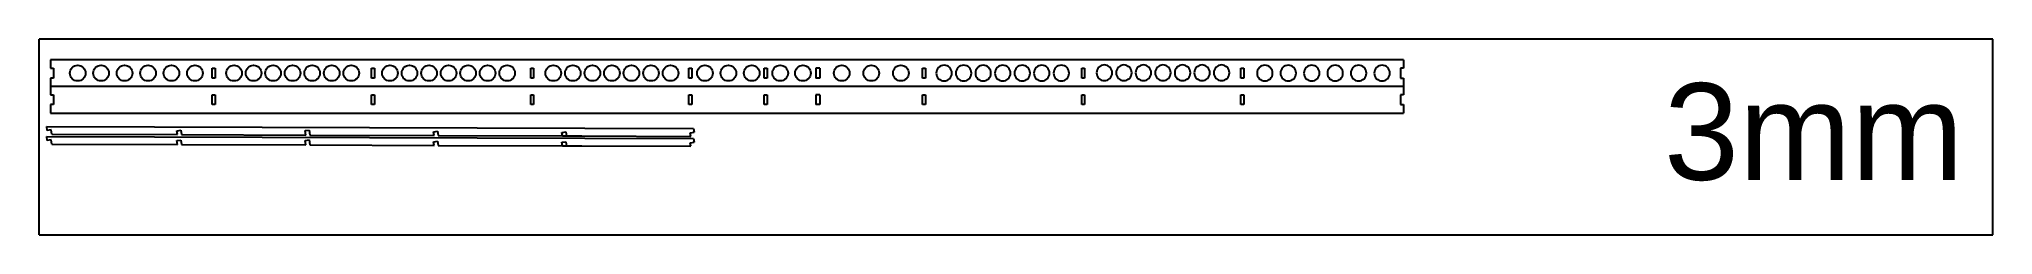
# Model space of a CAD drawing. Header units: millimetres. Extents: x 440 to 1440, y 228 to 328.
import ezdxf

# ---------------------------------------------------------------- set-up
doc = ezdxf.new("R2010")
doc.units = ezdxf.units.MM
doc.layers.add('LAYER01', color=7, linetype='Continuous')
doc.styles.get("Standard").update_dxf_attribs({"font": 'arial.ttf'})

# ---------------------------------------------------------------- blocks, each defined once
blk = doc.blocks.new('*U33')
blk.add_circle((0, 0), 4)
blk = doc.blocks.new('*U34')
at = {"color": 0, "linetype": 'ByBlock', "lineweight": -2, "transparency": 16777216}
for p in [(0, 0), (12, 0), (24, 0), (36, 0), (48, 0), (60, 0)]:
    blk.add_blockref('*U33', p, dxfattribs=at)
blk = doc.blocks.new('*U35')
blk.add_circle((0, 0), 4)
blk = doc.blocks.new('*U36')
at = {"color": 0, "linetype": 'ByBlock', "lineweight": -2, "transparency": 16777216}
for p in [(0, 0), (10, 0), (20, 0), (30, 0), (40, 0), (50, 0), (60, 0)]:
    blk.add_blockref('*U35', p, dxfattribs=at)
blk = doc.blocks.new('*U19')
blk.add_circle((0, 0), 4)
blk = doc.blocks.new('*U20')
at = {"color": 0, "linetype": 'ByBlock', "lineweight": -2, "transparency": 16777216}
for p in [(0, 0), (10, 0), (20, 0), (30, 0), (40, 0), (50, 0), (60, 0)]:
    blk.add_blockref('*U19', p, dxfattribs=at)
blk = doc.blocks.new('*U21')
blk.add_circle((0, 0), 4)
blk = doc.blocks.new('*U22')
at = {"color": 0, "linetype": 'ByBlock', "lineweight": -2, "transparency": 16777216}
for p in [(0, 0), (10, 0), (20, 0), (30, 0), (40, 0), (50, 0), (60, 0)]:
    blk.add_blockref('*U21', p, dxfattribs=at)
blk = doc.blocks.new('*U23')
blk.add_circle((0, 0), 4)
blk = doc.blocks.new('*U24')
at = {"color": 0, "linetype": 'ByBlock', "lineweight": -2, "transparency": 16777216}
for p in [(0, 0), (12, 0), (24, 0), (36, 0), (48, 0), (60, 0)]:
    blk.add_blockref('*U23', p, dxfattribs=at)
blk = doc.blocks.new('*U25')
blk.add_circle((0, 0), 4)
blk = doc.blocks.new('*U26')
at = {"color": 0, "linetype": 'ByBlock', "lineweight": -2, "transparency": 16777216}
for p in [(0, 0), (10, 0), (20, 0), (30, 0), (40, 0), (50, 0), (60, 0)]:
    blk.add_blockref('*U25', p, dxfattribs=at)
blk = doc.blocks.new('*U27')
blk.add_circle((0, 0), 4)
blk = doc.blocks.new('*U28')
at = {"color": 0, "linetype": 'ByBlock', "lineweight": -2, "transparency": 16777216}
for p in [(0, 0), (10, 0), (20, 0), (30, 0), (40, 0), (50, 0), (60, 0)]:
    blk.add_blockref('*U27', p, dxfattribs=at)
blk = doc.blocks.new('*U29')
blk.add_circle((0, 0), 4)
blk = doc.blocks.new('*U30')
at = {"color": 0, "linetype": 'ByBlock', "lineweight": -2, "transparency": 16777216}
for p in [(0, 0), (12, 0), (24, 0)]:
    blk.add_blockref('*U29', p, dxfattribs=at)
blk = doc.blocks.new('*U31')
blk.add_circle((0, 0), 4)
blk = doc.blocks.new('*U32')
at = {"color": 0, "linetype": 'ByBlock', "lineweight": -2, "transparency": 16777216}
for p in [(0, 0), (15.12, 0), (30.24, 0)]:
    blk.add_blockref('*U31', p, dxfattribs=at)

msp = doc.modelspace()

# ---------------------------------------------------------------- linework, layer by layer
for p, q in [((440.02, 228.48), (440.05, 328.48)), ((1440.02, 328.48), (440.05, 328.48)), ((1440.02, 228.48), (1440.02, 328.48)), ((1138.35, 317.91), (445.92, 317.91)), ((445.92, 317.91), (445.92, 313.61)), ((445.92, 313.61), (447.42, 313.61)), ((447.42, 313.61), (447.42, 308.61)), ((528.64, 311.11), (528.64, 313.61)), ((528.64, 313.61), (530.14, 313.61)), ((528.64, 308.61), (528.64, 311.11)), ((530.14, 313.61), (530.14, 308.61)), ((610.14, 311.11), (610.14, 313.61)), ((610.14, 313.61), (611.64, 313.61)), ((610.14, 308.61), (610.14, 311.11)), ((611.64, 313.61), (611.64, 308.61)), ((691.64, 311.11), (691.64, 313.61)), ((691.64, 313.61), (693.14, 313.61)), ((691.64, 308.61), (691.64, 311.11)), ((693.14, 313.61), (693.14, 308.61)), ((772.62, 311.11), (772.62, 313.61)), ((772.62, 313.61), (774.12, 313.61)), ((772.62, 308.61), (772.62, 311.11)), ((774.12, 313.61), (774.12, 308.61)), ((811.15, 311.11), (811.15, 313.61)), ((811.15, 313.61), (812.65, 313.61)), ((811.15, 308.61), (811.15, 311.11)), ((812.65, 313.61), (812.65, 308.61)), ((837.65, 313.61), (837.65, 308.61)), ((839.65, 313.61), (837.65, 313.61)), ((839.65, 313.61), (839.65, 308.61)), ((892.14, 311.11), (892.14, 313.61)), ((892.14, 313.61), (893.64, 313.61)), ((892.14, 308.61), (892.14, 311.11)), ((893.64, 313.61), (893.64, 308.61)), ((973.64, 311.11), (973.64, 313.61)), ((973.64, 313.61), (975.14, 313.61)), ((973.64, 308.61), (973.64, 311.11)), ((975.14, 313.61), (975.14, 308.61)), ((1055.14, 311.11), (1055.14, 313.61)), ((1055.14, 313.61), (1056.64, 313.61)), ((1055.14, 308.61), (1055.14, 311.11)), ((1056.64, 313.61), (1056.64, 308.61)), ((1138.35, 313.61), (1136.85, 313.61)), ((1136.85, 313.61), (1136.85, 308.61)), ((1138.35, 317.91), (1138.35, 313.61)), ((445.92, 308.61), (445.92, 304.31)), ((447.42, 308.61), (445.92, 308.61)), ((1138.35, 304.31), (445.92, 304.31)), ((445.92, 304.31), (445.92, 300.01)), ((445.92, 300.01), (447.42, 300.01)), ((447.42, 300.01), (447.42, 295.01)), ((530.14, 308.61), (528.64, 308.61)), ((528.64, 297.51), (528.64, 300.01)), ((528.64, 300.01), (530.14, 300.01)), ((530.14, 300.01), (530.14, 295.01)), ((611.64, 308.61), (610.14, 308.61)), ((610.14, 297.51), (610.14, 300.01)), ((610.14, 300.01), (611.64, 300.01)), ((611.64, 300.01), (611.64, 295.01)), ((693.14, 308.61), (691.64, 308.61)), ((691.64, 297.51), (691.64, 300.01)), ((691.64, 300.01), (693.14, 300.01)), ((693.14, 300.01), (693.14, 295.01)), ((774.12, 308.61), (772.62, 308.61)), ((772.62, 297.51), (772.62, 300.01)), ((772.62, 300.01), (774.12, 300.01)), ((774.12, 300.01), (774.12, 295.01)), ((812.65, 308.61), (811.15, 308.61)), ((811.15, 297.51), (811.15, 300.01)), ((811.15, 300.01), (812.65, 300.01)), ((812.65, 300.01), (812.65, 295.01)), ((839.65, 308.61), (837.65, 308.61)), ((837.65, 300.01), (837.65, 295.01)), ((839.65, 300.01), (837.65, 300.01)), ((839.65, 300.01), (839.65, 295.01)), ((893.64, 308.61), (892.14, 308.61)), ((892.14, 297.51), (892.14, 300.01)), ((892.14, 300.01), (893.64, 300.01)), ((893.64, 300.01), (893.64, 295.01)), ((975.14, 308.61), (973.64, 308.61)), ((973.64, 297.51), (973.64, 300.01)), ((973.64, 300.01), (975.14, 300.01)), ((975.14, 300.01), (975.14, 295.01)), ((1056.64, 308.61), (1055.14, 308.61)), ((1055.14, 297.51), (1055.14, 300.01)), ((1055.14, 300.01), (1056.64, 300.01)), ((1056.64, 300.01), (1056.64, 295.01)), ((1136.85, 308.61), (1138.35, 308.61)), ((1138.35, 300.01), (1136.85, 300.01)), ((1136.85, 300.01), (1136.85, 295.01)), ((1138.35, 308.61), (1138.35, 304.31)), ((1138.35, 304.31), (1138.35, 300.01)), ((445.92, 295.01), (445.92, 290.71)), ((447.42, 295.01), (445.92, 295.01)), ((445.92, 290.71), (1138.35, 290.71)), ((528.64, 295.01), (528.64, 297.51)), ((530.14, 295.01), (528.64, 295.01)), ((610.14, 295.01), (610.14, 297.51)), ((611.64, 295.01), (610.14, 295.01)), ((691.64, 295.01), (691.64, 297.51)), ((693.14, 295.01), (691.64, 295.01)), ((772.62, 295.01), (772.62, 297.51)), ((774.12, 295.01), (772.62, 295.01)), ((811.15, 295.01), (811.15, 297.51)), ((812.65, 295.01), (811.15, 295.01)), ((839.65, 295.01), (837.65, 295.01)), ((892.14, 295.01), (892.14, 297.51)), ((893.64, 295.01), (892.14, 295.01)), ((973.64, 295.01), (973.64, 297.51)), ((975.14, 295.01), (973.64, 295.01)), ((1055.14, 295.01), (1055.14, 297.51)), ((1056.64, 295.01), (1055.14, 295.01)), ((1136.85, 295.01), (1138.35, 295.01)), ((1138.35, 295.01), (1138.35, 290.71)), ((443.92, 283.9), (719.33, 283)), ((443.92, 278.82), (719.33, 277.92)), ((446.5, 279.96), (510.86, 279.73)), ((446.5, 274.88), (510.86, 274.65)), ((512.88, 279.73), (576.53, 279.5)), ((512.88, 274.65), (576.53, 274.43)), ((578.55, 279.5), (642.2, 279.28)), ((578.55, 274.42), (642.2, 274.2)), ((644.22, 279.27), (707.87, 279.05)), ((644.22, 274.19), (707.87, 273.97)), ((440.02, 228.48), (1440.02, 228.48))]:
    msp.add_line(p, q)
at = {"color": 7}
for p, q in [((444.21, 281.85), (443.92, 283.9)), ((446.19, 282.13), (444.21, 281.85)), ((446.5, 279.96), (446.19, 282.13)), ((510.58, 281.69), (512.56, 281.97)), ((510.86, 279.73), (510.58, 281.69)), ((512.56, 281.97), (512.88, 279.73)), ((576.21, 281.75), (578.19, 282.03)), ((576.53, 279.5), (576.21, 281.75)), ((578.19, 282.03), (578.55, 279.5)), ((641.94, 281.12), (643.92, 281.4)), ((642.2, 279.28), (641.94, 281.12)), ((643.92, 281.4), (644.22, 279.27)), ((707.62, 280.84), (709.6, 281.12)), ((707.87, 279.05), (707.62, 280.84)), ((709.6, 281.12), (709.89, 279.04)), ((773.29, 280.61), (775.27, 280.89)), ((773.54, 278.82), (773.29, 280.61)), ((775, 282.81), (775.27, 280.89)), ((444.21, 276.77), (443.92, 278.82)), ((446.19, 277.05), (444.21, 276.77)), ((446.5, 274.88), (446.19, 277.05)), ((510.58, 276.61), (512.56, 276.89)), ((510.86, 274.65), (510.58, 276.61)), ((512.56, 276.89), (512.88, 274.65)), ((576.21, 276.67), (578.19, 276.95)), ((576.53, 274.43), (576.21, 276.67)), ((578.19, 276.95), (578.55, 274.42)), ((641.94, 276.04), (643.92, 276.32)), ((642.2, 274.2), (641.94, 276.04)), ((643.92, 276.32), (644.22, 274.19)), ((707.62, 275.76), (709.6, 276.04)), ((707.87, 273.97), (707.62, 275.76)), ((709.6, 276.04), (709.89, 273.96)), ((773.29, 275.53), (775.27, 275.81)), ((773.54, 273.74), (773.29, 275.53)), ((775, 277.73), (775.27, 275.81))]:
    msp.add_line(p, q, dxfattribs=at)
for centre in [(819.33, 311.11), (830.96, 311.11)]:
    msp.add_circle(centre, 4)
at = {"layer": 'LAYER01'}
for p, q in [((719.33, 283), (775, 282.81)), ((707.87, 279.05), (717.87, 279.01)), ((707.87, 273.97), (717.87, 273.93)), ((717.87, 279.01), (773.54, 278.82)), ((717.87, 273.93), (773.54, 273.74)), ((719.33, 277.92), (775, 277.73))]:
    msp.add_line(p, q, dxfattribs=at)

# ---------------------------------------------------------------- block references
for name, p in [('*U34', (459.78, 311.11)), ('*U36', (539.8, 311.11)), ('*U20', (619.6, 311.11)), ('*U22', (703.21, 311.11)), ('*U30', (780.8, 311.11)), ('*U32', (850.85, 311.11))]:
    msp.add_blockref(name, p)
at = {"xscale": -1}
for name, p in [('*U28', (963.22, 311.11)), ('*U26', (1045.25, 311.27)), ('*U24', (1127.38, 311.11))]:
    msp.add_blockref(name, p, dxfattribs=at)

# ---------------------------------------------------------------- texts
msp.add_text('3mm', height=49.385).set_placement((1271.67, 256.58))
at = {"insert": (901.86, 271.5), "char_height": 0.2, "attachment_point": 1}
msp.add_mtext_dynamic_manual_height_columns('3mm', width=93.028, gutter_width=1, heights=[0], dxfattribs=at)

doc.saveas('drawing.dxf')
